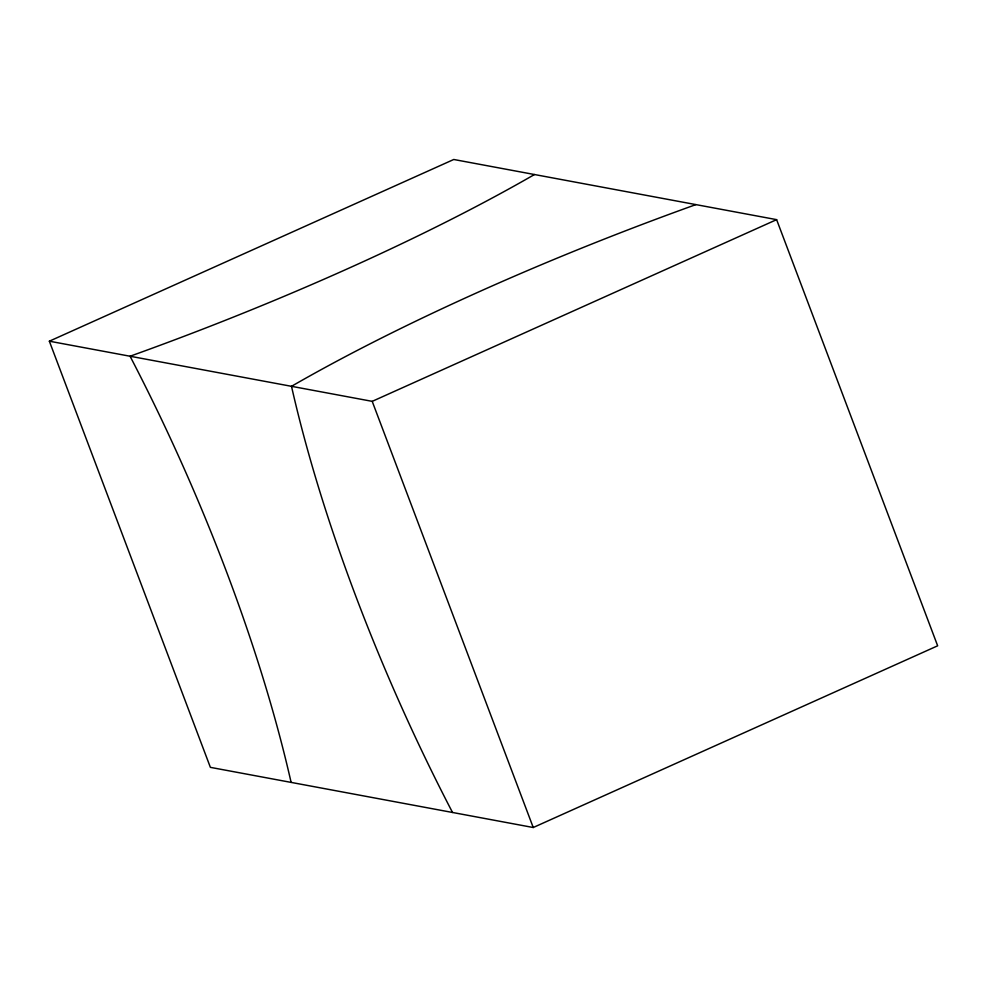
<?xml version="1.0" encoding="UTF-8"?>
<svg xmlns="http://www.w3.org/2000/svg" width="987" height="987" viewBox="0 0 987 987"><rect width="100%" height="100%" fill="white"/><g stroke="black" fill="none" stroke-linecap="round" stroke-linejoin="round"><path stroke-width="1.48" d="M49.35 341.194L453.761 159.487L776.621 219.645L937.65 645.806L533.239 827.513L210.379 767.355L49.35 341.194L372.21 401.351L776.621 219.645M372.21 401.351L533.239 827.513M291.103 782.395A603.538 179.079 65.8 0 0 130.062 356.233A603.538 116.195 -20.7 0 0 534.473 174.526M695.897 204.605A603.538 116.195 -20.7 0 0 291.498 386.312A603.538 179.079 65.8 0 0 452.527 812.474"/></g></svg>
